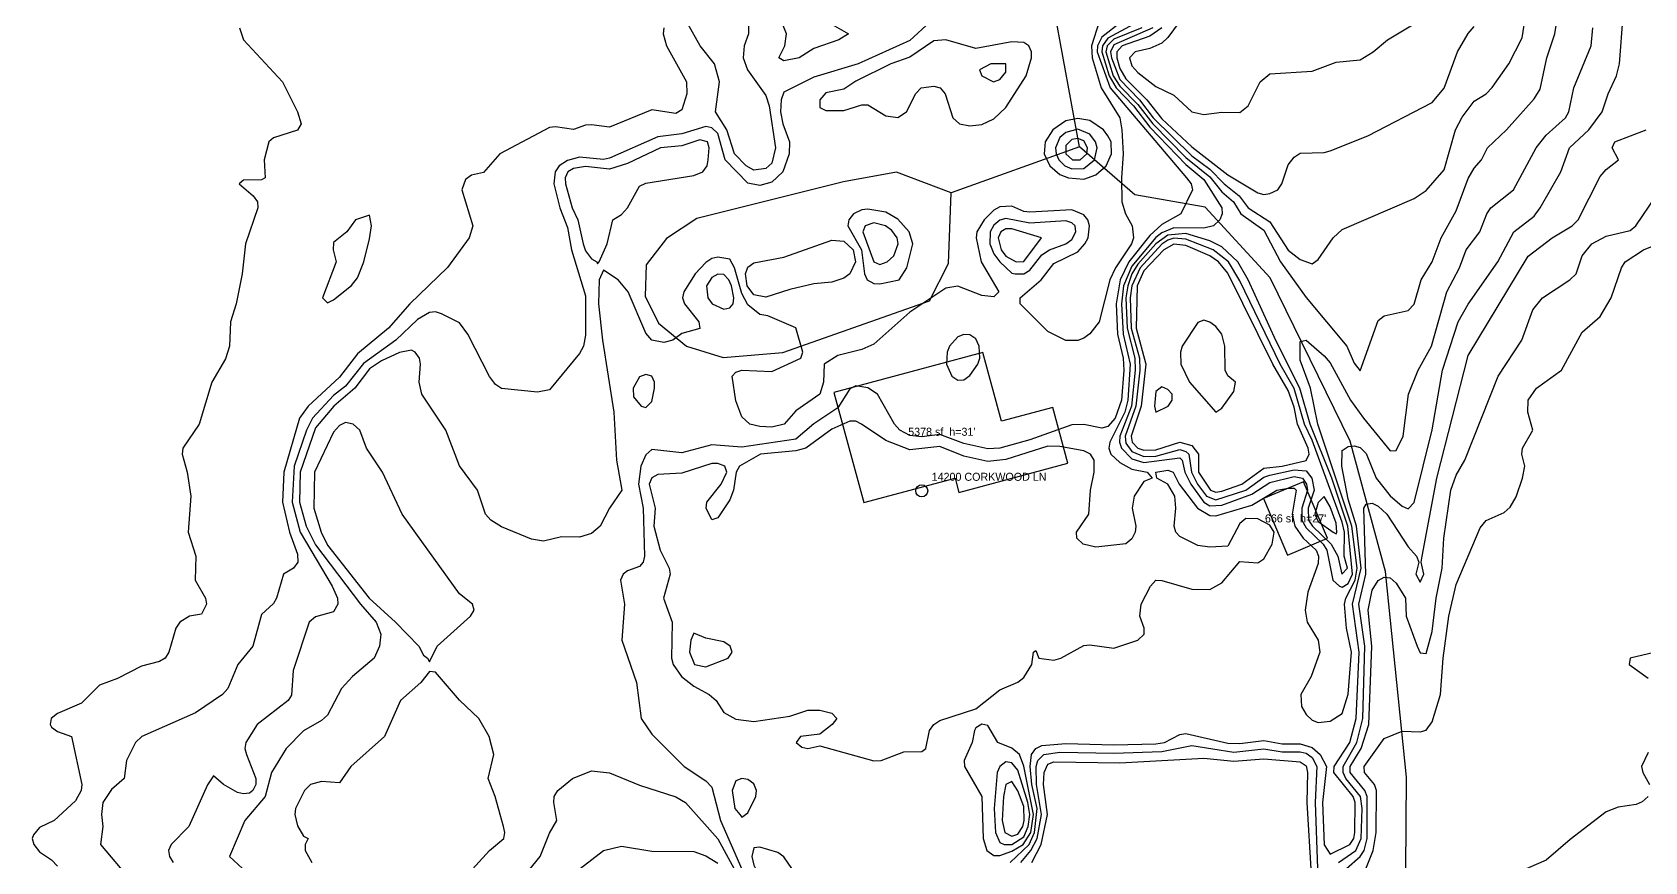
# Model space of a CAD drawing. Extents: x 425119 to 428731, y 1576976 to 1581037.
# Drawn here: x 426422 to 427228, y 1578496 to 1578910 of the extents above; entities that cross this region are included whole.
import ezdxf
from ezdxf.enums import TextEntityAlignment as Align

# ---------------------------------------------------------------- set-up
doc = ezdxf.new("R2010")
doc.units = 21
doc.header["$MEASUREMENT"] = 0
for name, color, linetype in [('A-BLDG-ANNO', 1, 'Continuous'), ('A-BLDG-FTPT', 1, 'Continuous'), ('C-ROAD-CNTR', 7, 'Continuous'), ('C-TOPO-MAJR', 3, 'Continuous'), ('C-TOPO-MINR', 8, 'Continuous'), ('G-ANNO-ADDR', 2, 'Continuous')]:
    doc.layers.add(name, color=color, linetype=linetype)

msp = doc.modelspace()

# ---------------------------------------------------------------- linework, layer by layer
at = {"layer": 'A-BLDG-FTPT'}
for points, elevation in [([(426906.34, 1578715.96), (426897.05, 1578750.2), (426822.6, 1578730.25), (426837.47, 1578675.29), (426883.11, 1578687.52), (426885.06, 1578680.35), (426939.5, 1578694.93), (426931.97, 1578722.83)], 78.51), ([(427037.27, 1578677.33), (427049.25, 1578649.07), (427069.25, 1578657.46), (427057.3, 1578685.71)], 78.67)]:
    msp.add_lwpolyline(points, close=True, dxfattribs=dict(at, elevation=elevation))
at = {"layer": 'C-ROAD-CNTR'}
for points in [[(427108.41, 1578491.89), (427108.78, 1578538.1), (427098.24, 1578640.85), (427080.54, 1578706.01), (427040.62, 1578787.52), (427008.12, 1578822.8), (426972.92, 1578829.01), (426945.23, 1578852.96), (426932.84, 1578920.89), (426927.5, 1578982.7), (426920.15, 1579067.43), (426922.4, 1579154.65), (426912.56, 1579358.23), (426886.98, 1579477.87), (426835.08, 1579491.34), (426784.39, 1579502.77), (426774.26, 1579530.22), (426746.58, 1579652.16), (426755.35, 1579677.49)], [(426945.23, 1578852.96), (426881.24, 1578829.96), (426853.79, 1578840.27), (426827.37, 1578835.52), (426754.14, 1578817.23), (426738.98, 1578807.18), (426728.73, 1578794.11), (426728.26, 1578778.37), (426734.97, 1578764.84), (426748.85, 1578753.49), (426767.29, 1578747.78), (426797.1, 1578750.22), (426870.37, 1578776.03), (426879.91, 1578794.74)], [(426879.91, 1578794.74), (426881.24, 1578829.96)]]:
    msp.add_lwpolyline(points, dxfattribs=at)
at = {"layer": 'C-TOPO-MAJR'}
for points, elevation in [([(426779.98, 1578921.5), (426779.88, 1578909.5), (426777.67, 1578903.5), (426777.18, 1578897.5), (426779.4, 1578891.5), (426788.5, 1578878.61), (426790.18, 1578873.5), (426793.4, 1578852.5), (426791.5, 1578844.76), (426788.5, 1578842.12), (426782.5, 1578841.4), (426778.79, 1578843.5), (426772.87, 1578849.5), (426769.14, 1578861.5), (426763.39, 1578870.5), (426765.32, 1578885.5), (426762.82, 1578894.5), (426755.81, 1578903.5), (426749.5, 1578914.42)], 75), ([(426819.29, 1578915.5), (426829.82, 1578909.5), (426825.1, 1578906.5), (426812.5, 1578902.18), (426805.29, 1578897.5), (426797.5, 1578895.99), (426794.99, 1578897.5), (426798.01, 1578903.5), (426798.96, 1578909.5), (426792.87, 1578924.5)], 75), ([(426976.51, 1578912.5), (426962.5, 1578906.71), (426959.13, 1578903.5), (426958.48, 1578900.5), (426962.18, 1578888.5), (426965.5, 1578883.28), (426974.5, 1578874.16), (426981.89, 1578864.5), (426998.5, 1578847.74), (427010.5, 1578838.02), (427016.5, 1578830.59), (427022.32, 1578825.5), (427026, 1578819.5), (427037.5, 1578811.31), (427045.69, 1578795.5), (427058.5, 1578777.73), (427078.91, 1578753.5), (427082.5, 1578744.91), (427085.5, 1578741.09), (427094.5, 1578766.18), (427097.5, 1578768.62), (427109.5, 1578771.29), (427112.5, 1578774.46), (427116.03, 1578786.5), (427121.59, 1578795.5), (427125.99, 1578807.5), (427133.5, 1578821.1), (427139.5, 1578837.17), (427142.5, 1578842.34), (427146.19, 1578846.5), (427149.13, 1578852.5), (427158.62, 1578861.5), (427172.5, 1578877.02), (427175.5, 1578881.77), (427178.82, 1578897.5), (427182.77, 1578909.5), (427184.5, 1578919.53)], 80), ([(426737.51, 1578912.5), (426737.27, 1578909.5), (426738.95, 1578903.5), (426748.89, 1578885.5), (426749.09, 1578879.5), (426746.5, 1578871.52), (426743.5, 1578869.61), (426731.5, 1578871.45), (426710.5, 1578862.76), (426701.5, 1578863.96), (426698.5, 1578863.88), (426692.5, 1578861.67), (426683.5, 1578862.99), (426680.5, 1578862.61), (426655.66, 1578849.5), (426647.5, 1578840.23), (426641.5, 1578838.8), (426638.5, 1578836.67), (426636.67, 1578831.5), (426642.06, 1578813.5), (426640.34, 1578807.5), (426629.5, 1578792.74), (426610.67, 1578774.5), (426599.98, 1578762.5), (426584.5, 1578749.67), (426575.5, 1578738.02), (426559.82, 1578723.5), (426555.52, 1578717.5), (426547.68, 1578690.5), (426547.08, 1578675.5), (426550.59, 1578660.5), (426554.5, 1578649.56), (426554.72, 1578645.5), (426552.56, 1578642.5), (426547.57, 1578639.5), (426543.94, 1578627.5), (426542.5, 1578624.96), (426536.5, 1578619.35), (426532.11, 1578603.5), (426524.7, 1578594.5), (426519.65, 1578582.5), (426516.97, 1578579.5), (426503.5, 1578570.26), (426476.7, 1578558.5), (426473.58, 1578555.5), (426469.12, 1578546.5), (426467.88, 1578537.5), (426461.5, 1578531.99), (426457.28, 1578525.5), (426456.6, 1578519.5), (426457.18, 1578513.5), (426456, 1578504.5), (426471.25, 1578486.5)], 75), ([(427086.06, 1578486.5), (427092.06, 1578501.5), (427093.51, 1578510.5), (427093.73, 1578531.5), (427092.65, 1578534.5), (427087.72, 1578540.5), (427087.54, 1578543.5), (427097.5, 1578557.43), (427106.5, 1578561.07), (427115.5, 1578560.74), (427118.5, 1578561.65), (427121.5, 1578565.83), (427125.78, 1578579.5), (427127.04, 1578597.5), (427129.84, 1578618.5), (427133.5, 1578634.31), (427145.5, 1578662.62), (427148.5, 1578666.33), (427157.5, 1578670.4), (427160.5, 1578672.94), (427163.5, 1578678.22), (427166.73, 1578687.5), (427167.78, 1578693.5), (427166.31, 1578699.5), (427166.65, 1578702.5), (427171.9, 1578711.5), (427169.28, 1578720.5), (427169.59, 1578726.5), (427173.65, 1578732.5), (427186.24, 1578741.5), (427196.5, 1578760.49), (427205.5, 1578768.24), (427211.05, 1578777.5), (427216.16, 1578792.5), (427217.98, 1578795.5), (427227.08, 1578801.5), (427232.5, 1578803.75)], 75), ([(427232.5, 1578600.41), (427220.42, 1578597.5), (427220.06, 1578594.5), (427229.5, 1578587.52)], 75), ([(427229.5, 1578550.41), (427226.17, 1578543.5), (427226.76, 1578540.5), (427230.13, 1578534.5)], 75), ([(427229.52, 1578528.5), (427226.5, 1578525.8), (427223.5, 1578524.56), (427214.5, 1578523.1), (427208.5, 1578520.82), (427190.5, 1578507.09), (427178.5, 1578496.65), (427162, 1578489.5)], 75)]:
    msp.add_lwpolyline(points, dxfattribs=dict(at, elevation=elevation))
for points, elevation in [([(426566.98, 1578777.5), (426569.5, 1578775.09), (426572.5, 1578776.55), (426581.5, 1578783.77), (426584.5, 1578787.57), (426587.58, 1578795.5), (426590.5, 1578807.04), (426591.55, 1578813.5), (426590.5, 1578818.93), (426583.55, 1578816.5), (426579.08, 1578810.5), (426572.5, 1578805.14), (426572.35, 1578801.5), (426573.87, 1578795.5), (426566.98, 1578777.5)], 75), ([(427075.17, 1578633.5), (427076.5, 1578633.08), (427079.5, 1578634.84), (427081.75, 1578639.5), (427079.35, 1578663.5), (427071.35, 1578687.5), (427060.64, 1578714.5), (427055.49, 1578732.5), (427043.5, 1578755.85), (427029.67, 1578786.5), (427024.43, 1578795.5), (427016.5, 1578802.99), (427010.5, 1578805.97), (426998.5, 1578809.64), (426989.5, 1578808.9), (426983.5, 1578804.5), (426974.5, 1578794.38), (426971.49, 1578789.5), (426969.38, 1578783.5), (426968.5, 1578777.5), (426969.07, 1578762.5), (426972.88, 1578747.5), (426973.08, 1578741.5), (426971.26, 1578723.5), (426965.4, 1578708.5), (426965.26, 1578705.5), (426966.34, 1578702.5), (426971.5, 1578697.18), (426977.5, 1578695.34), (426995.5, 1578697.6), (426996.65, 1578696.5), (426997.88, 1578690.5), (427000.94, 1578684.5), (427007.42, 1578675.5), (427010.5, 1578673.71), (427016.5, 1578674.05), (427031.5, 1578679.47), (427040.5, 1578685.37), (427052.5, 1578688.3), (427056.66, 1578687.5), (427058.78, 1578684.5), (427059.22, 1578681.5), (427056.39, 1578672.5), (427056.48, 1578666.5), (427058.5, 1578662.76), (427067.15, 1578654.5), (427068.93, 1578651.5), (427071.83, 1578636.5), (427075.17, 1578633.5)], 80), ([(426752.83, 1578594.5), (426758.5, 1578593.32), (426769.75, 1578597.5), (426771.72, 1578600.5), (426770.81, 1578603.5), (426767.5, 1578605.79), (426758.5, 1578607.59), (426752.5, 1578610.09), (426751.06, 1578606.5), (426750.44, 1578600.5), (426752.83, 1578594.5)], 80), ([(426907.59, 1578504.5), (426911.5, 1578504.53), (426917.5, 1578508.28), (426919.62, 1578513.5), (426920.51, 1578519.5), (426919.5, 1578525.5), (426914.5, 1578541.57), (426911.5, 1578545.37), (426908.5, 1578545.74), (426905.56, 1578543.5), (426904.08, 1578540.5), (426902.71, 1578522.5), (426903.25, 1578510.5), (426905.5, 1578505.56), (426907.59, 1578504.5)], 80)]:
    msp.add_lwpolyline(points, close=True, dxfattribs=dict(at, elevation=elevation))
at = {"layer": 'C-TOPO-MINR'}
for points, elevation in [([(426981.98, 1578912.5), (426962.5, 1578903.95), (426960.8, 1578900.5), (426961.31, 1578897.5), (426965.5, 1578886.56), (426975.3, 1578876.5), (426982.09, 1578867.5), (427001.5, 1578848.42), (427010.5, 1578841.78), (427017.52, 1578834.5), (427025.1, 1578828.5), (427029.54, 1578822.5), (427040.5, 1578815.56), (427049.5, 1578801.36), (427055.5, 1578796.7), (427061.5, 1578794.61), (427064.5, 1578796.68), (427072.11, 1578807.5), (427076.5, 1578811.76), (427112.5, 1578827.11), (427118.5, 1578831.23), (427127.5, 1578841.56), (427133.15, 1578861.5), (427136.5, 1578867.73), (427142.5, 1578875.72), (427148.5, 1578879.5), (427151.5, 1578882.56), (427159.79, 1578894.5), (427166.5, 1578907.41), (427171.95, 1578942.5)], 81), ([(426910.64, 1578495.5), (426920.22, 1578504.5), (426922.83, 1578510.5), (426924.15, 1578522.5), (426921.43, 1578534.5), (426920.58, 1578543.5), (426921.3, 1578549.5), (426923.5, 1578552.41), (426926.5, 1578553.93), (426938.5, 1578554.95), (426962.5, 1578554.3), (426983.5, 1578554.86), (426987.7, 1578555.5), (426995.5, 1578559.44), (426998.5, 1578560.01), (427019.5, 1578555.11), (427025.5, 1578554.94), (427037.5, 1578556.43), (427046.5, 1578554.87), (427055.5, 1578554.85), (427061.5, 1578552.97), (427065.6, 1578549.5), (427068.77, 1578543.5), (427066.79, 1578525.5), (427067.5, 1578504.4), (427070.5, 1578499.6), (427080.45, 1578504.5), (427082.46, 1578507.5), (427082.85, 1578510.5), (427082.99, 1578525.5), (427082.02, 1578528.5), (427072.41, 1578540.5), (427072.6, 1578543.5), (427080.38, 1578555.5), (427083.63, 1578567.5), (427085.05, 1578600.5), (427081.78, 1578624.5), (427086.07, 1578642.5), (427083.7, 1578663.5), (427079.5, 1578677.04), (427076.4, 1578693.5), (427076.5, 1578701.37), (427079.5, 1578703.33), (427082.5, 1578703.71), (427085.5, 1578702.86), (427088.5, 1578699.78), (427093.52, 1578687.5), (427100.5, 1578678.65), (427106.5, 1578673.54), (427109.5, 1578672.21), (427112.5, 1578675.3), (427121.5, 1578711.6), (427126.76, 1578741.5), (427134.47, 1578765.5), (427139.5, 1578774.37), (427154.42, 1578795.5), (427162.29, 1578810.5), (427172.5, 1578818.44), (427175.52, 1578822.5), (427185.92, 1578840.5), (427190.25, 1578852.5), (427199.82, 1578861.5), (427206.52, 1578870.5), (427209.44, 1578879.5), (427213.68, 1578888.5), (427215.14, 1578894.5), (427216.98, 1578918.5)], 78), ([(426997.5, 1578918.5), (426989.5, 1578907.67), (426986.5, 1578904.79), (426980.5, 1578902.07), (426973.13, 1578900.5), (426970.37, 1578897.5), (426971.5, 1578893.47), (426974.5, 1578890.18), (426983.5, 1578883.11), (426992.5, 1578878.72), (427001.5, 1578870.42), (427007.5, 1578869.16), (427016.5, 1578870.34), (427025.5, 1578870.1), (427029.6, 1578873.5), (427035.57, 1578885.5), (427040.5, 1578889.41), (427061.5, 1578890.82), (427073.5, 1578895.36), (427085.5, 1578896.46), (427092.07, 1578900.5), (427099.26, 1578906.5), (427112.5, 1578914.44)], 83), ([(426525.58, 1578912.5), (426527.5, 1578906.5), (426546.98, 1578885.5), (426554.53, 1578870.5), (426556.27, 1578864.5), (426554.5, 1578861.29), (426542.5, 1578857.5), (426540.11, 1578855.5), (426537.82, 1578846.5), (426538.3, 1578837.5), (426536.5, 1578836.45), (426527.5, 1578836.3), (426525.44, 1578834.5), (426532.37, 1578828.5), (426534.44, 1578825.5), (426534.65, 1578822.5), (426528.53, 1578804.5), (426526.83, 1578789.5), (426523.86, 1578774.5), (426520.97, 1578765.5), (426520.45, 1578753.5), (426518.5, 1578747.15), (426511.78, 1578735.5), (426505.38, 1578714.5), (426497.19, 1578702.5), (426496.87, 1578699.5), (426499.44, 1578690.5), (426501.23, 1578678.5), (426499.82, 1578660.5), (426503.67, 1578648.5), (426503.42, 1578636.5), (426508.61, 1578627.5), (426509.1, 1578624.5), (426506.5, 1578619.52), (426500.5, 1578618.55), (426495.68, 1578615.5), (426493.68, 1578612.5), (426490.22, 1578600.5), (426488.33, 1578597.5), (426485.5, 1578595.91), (426476.5, 1578593.51), (426464.5, 1578587.42), (426455.5, 1578584.04), (426446.5, 1578575.16), (426434.5, 1578570.02), (426431.45, 1578567.5), (426430.84, 1578564.5), (426431.5, 1578563.11), (426434.5, 1578560.93), (426441.54, 1578558.5), (426446.72, 1578534.5), (426446.42, 1578531.5), (426443.5, 1578526.3), (426432.98, 1578516.5), (426425.5, 1578512.97), (426422.5, 1578509.41), (426421.95, 1578507.5), (426422.72, 1578504.5), (426425.5, 1578500.87), (426431.5, 1578496.87), (426434.5, 1578493.69)], 74), ([(426870.67, 1578915.5), (426860.5, 1578906.03), (426834.74, 1578894.5), (426812.5, 1578887.79), (426797.5, 1578880.3), (426796.24, 1578876.5), (426795.84, 1578870.5), (426796.97, 1578864.5), (426800.36, 1578855.5), (426800.17, 1578849.5), (426797.05, 1578840.5), (426791.5, 1578835.39), (426785.5, 1578833.61), (426779.5, 1578834.91), (426768.18, 1578846.5), (426764.5, 1578859.66), (426761.5, 1578862.49), (426758.5, 1578863.15), (426746.5, 1578859.54), (426734.5, 1578858.03), (426710.5, 1578847.26), (426707.5, 1578846.72), (426695.5, 1578847.83), (426689.5, 1578846.12), (426685.31, 1578843.5), (426683.35, 1578840.5), (426682.68, 1578834.5), (426685.68, 1578822.5), (426689.5, 1578812.63), (426691.49, 1578801.5), (426698.5, 1578778.61), (426698.5, 1578759), (426697.51, 1578753.5), (426695.5, 1578749.71), (426680.5, 1578731.68), (426674.5, 1578730.46), (426656.5, 1578732.22), (426653.5, 1578734.33), (426650.5, 1578738.2), (426639.67, 1578759.5), (426635.5, 1578765.07), (426626.5, 1578769.5), (426623.5, 1578770.54), (426620.5, 1578770.32), (426614.5, 1578766.69), (426603.59, 1578756.5), (426587.5, 1578744.79), (426578.5, 1578733.52), (426572.5, 1578728.8), (426561.93, 1578717.5), (426558.96, 1578711.5), (426552.86, 1578693.5), (426551.87, 1578675.5), (426555.91, 1578660.5), (426571.87, 1578633.5), (426574.51, 1578627.5), (426574.65, 1578624.5), (426572.5, 1578620.65), (426563.5, 1578618.18), (426560.26, 1578615.5), (426552.42, 1578591.5), (426551.5, 1578579.07), (426549.84, 1578576.5), (426534.33, 1578564.5), (426528.74, 1578555.5), (426528.18, 1578552.5), (426528.96, 1578549.5), (426533.76, 1578537.5), (426533.75, 1578534.5), (426532.19, 1578531.5), (426530.5, 1578530.17), (426527.5, 1578529.75), (426524.5, 1578530.48), (426517.55, 1578534.5), (426512.5, 1578538.78), (426509.5, 1578534.25), (426500.27, 1578513.5), (426491.41, 1578504.5), (426490.01, 1578501.5), (426490.53, 1578498.5), (426492.39, 1578495.5)], 76), ([(426955.1, 1578915.5), (426951.26, 1578903.5), (426951.69, 1578897.5), (426956.17, 1578882.5), (426965.48, 1578867.5), (426966.5, 1578861.5), (426967.17, 1578849.5), (426966.21, 1578837.5), (426966.51, 1578825.5), (426968.28, 1578819.5), (426971.67, 1578813.5), (426972.26, 1578807.5), (426971.26, 1578804.5), (426963.23, 1578792.5), (426960.39, 1578786.5), (426955.15, 1578765.5), (426950.5, 1578759.66), (426947.5, 1578757.44), (426944.5, 1578756.27), (426938.5, 1578756.18), (426929.5, 1578760.68), (426915.6, 1578774.5), (426915.57, 1578777.5), (426926.13, 1578786.5), (426932.5, 1578794.65), (426944.5, 1578800.6), (426947.91, 1578804.5), (426949.55, 1578807.5), (426950.29, 1578813.5), (426949.54, 1578816.5), (426947.5, 1578818.96), (426941.5, 1578821.6), (426920.5, 1578820.43), (426917.5, 1578820.74), (426911.5, 1578823.28), (426905.5, 1578823.02), (426902.5, 1578821.38), (426897.61, 1578816.5), (426894.04, 1578810.5), (426893.68, 1578807.5), (426896.12, 1578795.5), (426905.05, 1578780.5), (426902.5, 1578778.03), (426896.5, 1578778.71), (426884.5, 1578783.47), (426878.5, 1578782.41), (426860.5, 1578770.37), (426842.5, 1578754.45), (426836.5, 1578751.73), (426824.5, 1578748.7), (426817.62, 1578744.5), (426817.31, 1578735.5), (426815.54, 1578729.5), (426803.5, 1578721.15), (426797.75, 1578714.5), (426791.5, 1578713.05), (426785.5, 1578713.36), (426780.54, 1578714.5), (426776.5, 1578718.05), (426773.5, 1578726.18), (426771.68, 1578738.5), (426773.5, 1578740.46), (426776.5, 1578741.39), (426791.5, 1578740.83), (426806.08, 1578747.5), (426806.96, 1578750.5), (426803.5, 1578762.53), (426789.54, 1578768.5), (426785.5, 1578769.21), (426779.5, 1578773.99), (426776.5, 1578779.7), (426772.87, 1578792.5), (426770.5, 1578796.89), (426764.5, 1578797.96), (426761.5, 1578797.27), (426758.5, 1578795.19), (426753.25, 1578789.5), (426747.64, 1578780.5), (426746.88, 1578777.5), (426747.98, 1578774.5), (426755.05, 1578765.5), (426755.5, 1578762.23), (426746.5, 1578759.76), (426742.02, 1578756.5), (426737.5, 1578755.2), (426731.5, 1578756.47), (426728.5, 1578759.85), (426719.8, 1578780.5), (426714.73, 1578786.5), (426707.5, 1578791.45), (426705.28, 1578786.5), (426704.98, 1578774.5), (426706.91, 1578756.5), (426712.62, 1578720.5), (426713.87, 1578696.5), (426716.6, 1578681.5), (426710.43, 1578672.5), (426705.72, 1578663.5), (426701.5, 1578659.79), (426695.5, 1578658.01), (426686.5, 1578658.13), (426677.5, 1578656.08), (426671.5, 1578657.09), (426656.5, 1578663.21), (426651.13, 1578666.5), (426648.49, 1578669.5), (426644.4, 1578681.5), (426635.5, 1578693.7), (426628.63, 1578711.5), (426616.66, 1578729.5), (426615.3, 1578735.5), (426615.94, 1578744.5), (426615.43, 1578747.5), (426613.31, 1578750.5), (426611.5, 1578751.39), (426605.5, 1578750.33), (426596.5, 1578746.16), (426590.5, 1578742.18), (426583.1, 1578732.5), (426572.65, 1578723.5), (426563.5, 1578712.67), (426555.9, 1578690.5), (426555.59, 1578675.5), (426558.91, 1578663.5), (426563.5, 1578654.16), (426585.97, 1578624.5), (426593.87, 1578615.5), (426596.22, 1578609.5), (426595.54, 1578603.5), (426592.86, 1578597.5), (426582.04, 1578588.5), (426576.49, 1578582.5), (426569.5, 1578569.16), (426566.5, 1578566.48), (426557.5, 1578561.33), (426548.88, 1578552.5), (426541.55, 1578540.5), (426538.43, 1578528.5), (426528.15, 1578516.5), (426520.56, 1578498.5), (426526.95, 1578492.5)], 77), ([(426966.31, 1578915.5), (426956.5, 1578907.79), (426954.34, 1578903.5), (426954.17, 1578900.5), (426960.6, 1578882.5), (426998.85, 1578837.5), (427001.12, 1578834.5), (427001.71, 1578831.5), (426995.94, 1578819.5), (426986.5, 1578814.14), (426980.5, 1578808.74), (426970.01, 1578795.5), (426965.69, 1578786.5), (426963.63, 1578774.5), (426964.35, 1578759.5), (426967.11, 1578747.5), (426967.39, 1578741.5), (426966.28, 1578726.5), (426963.1, 1578717.5), (426959.5, 1578713.29), (426956.5, 1578712.41), (426947.5, 1578714.29), (426941.5, 1578714.07), (426920.5, 1578706.72), (426905.5, 1578702.49), (426899.5, 1578702.11), (426887.5, 1578704.77), (426875.5, 1578709.23), (426866.5, 1578708.2), (426860.5, 1578708.78), (426855.53, 1578711.5), (426852.93, 1578714.5), (426844.29, 1578729.5), (426839.5, 1578732.62), (426833.5, 1578733.53), (426830.5, 1578732.05), (426824.5, 1578722.57), (426812.5, 1578714.61), (426803.5, 1578706.94), (426776.5, 1578703.01), (426761.5, 1578704.21), (426746.5, 1578700.14), (426731.5, 1578701.74), (426728.5, 1578699.1), (426726.16, 1578693.5), (426724.94, 1578684.5), (426727.26, 1578672.5), (426727.98, 1578648.5), (426727.2, 1578645.5), (426725.5, 1578643.43), (426719.5, 1578641.18), (426717.18, 1578639.5), (426715.93, 1578636.5), (426717.86, 1578624.5), (426716.52, 1578606.5), (426723.91, 1578585.5), (426726.28, 1578567.5), (426731.5, 1578559.55), (426747.74, 1578543.5), (426758.5, 1578536.34), (426761.5, 1578533.23), (426765.96, 1578516.5), (426776.5, 1578492.14)], 78), ([(426974.6, 1578915.5), (426959.5, 1578907.27), (426956.76, 1578903.5), (426956.4, 1578900.5), (426960.2, 1578888.5), (426963.55, 1578882.5), (426972.37, 1578873.5), (426980.5, 1578862.76), (426998.5, 1578844.18), (427007.5, 1578836.75), (427016.35, 1578822.5), (427016.62, 1578819.5), (427015.43, 1578816.5), (427012.31, 1578813.5), (427007.5, 1578812.44), (426992.5, 1578812.47), (426986.5, 1578810.02), (426983.5, 1578807.65), (426971.5, 1578793.46), (426967.24, 1578783.5), (426966.33, 1578774.5), (426967.13, 1578759.5), (426970.63, 1578744.5), (426969.5, 1578726.5), (426968.01, 1578720.5), (426960.38, 1578705.5), (426959.97, 1578702.5), (426960.99, 1578699.5), (426965.5, 1578695.28), (426971.5, 1578691.94), (426979.09, 1578690.5), (426981.65, 1578687.5), (426977.5, 1578685.83), (426972.69, 1578678.5), (426971.54, 1578672.5), (426973.47, 1578663.5), (426973.19, 1578660.5), (426971.5, 1578657.11), (426968.5, 1578654.62), (426953.5, 1578652.98), (426947.08, 1578654.5), (426944.02, 1578657.5), (426943.83, 1578660.5), (426949.92, 1578669.5), (426950.76, 1578681.5), (426952.61, 1578690.5), (426952.57, 1578696.5), (426950.87, 1578699.5), (426947.5, 1578701.13), (426935.5, 1578703.37), (426929.5, 1578703.42), (426908.5, 1578696.75), (426899.5, 1578695.78), (426887.5, 1578698.49), (426875.5, 1578703.26), (426860.5, 1578701.65), (426848.5, 1578706.27), (426836.42, 1578714.5), (426833.5, 1578715.9), (426830.5, 1578716.02), (426821.5, 1578711.99), (426808.48, 1578702.5), (426803.5, 1578701.11), (426785.86, 1578699.5), (426775.34, 1578693.5), (426773.7, 1578690.5), (426772.38, 1578681.5), (426770.5, 1578676.74), (426764.5, 1578667.71), (426761.5, 1578666.75), (426758.78, 1578672.5), (426759.13, 1578675.5), (426766.15, 1578684.5), (426769.1, 1578690.5), (426768.13, 1578693.5), (426764.5, 1578694.89), (426761.5, 1578694.83), (426746.5, 1578689.94), (426734.5, 1578689.27), (426731.5, 1578687.62), (426730.29, 1578684.5), (426733.32, 1578672.5), (426732.6, 1578663.5), (426735.69, 1578651.5), (426740.28, 1578642.5), (426740.69, 1578639.5), (426737.48, 1578627.5), (426741.73, 1578615.5), (426741.41, 1578597.5), (426742.23, 1578594.5), (426746.46, 1578588.5), (426752.5, 1578583.58), (426760.28, 1578579.5), (426763.68, 1578576.5), (426767.55, 1578570.5), (426773.5, 1578567.08), (426782.5, 1578565.92), (426800.5, 1578568.59), (426809.5, 1578571.56), (426815.5, 1578571.6), (426821.5, 1578570.19), (426824.06, 1578567.5), (426821.75, 1578564.5), (426815.5, 1578559.62), (426805.94, 1578558.5), (426803.7, 1578555.5), (426806.5, 1578553.17), (426809.5, 1578552.47), (426815.5, 1578553.73), (426842.5, 1578546.32), (426846.11, 1578546.5), (426857.5, 1578550.81), (426866.5, 1578551.03), (426868.48, 1578552.5), (426870.36, 1578561.5), (426872.53, 1578564.5), (426875.5, 1578566.39), (426893.5, 1578572.25), (426905.5, 1578581.8), (426914.5, 1578585.56), (426917.5, 1578587.91), (426921.45, 1578594.5), (426922.24, 1578600.5), (426923.5, 1578601.38), (426925.03, 1578597.5), (426932.5, 1578596.52), (426936, 1578597.5), (426947.5, 1578603.98), (426950.5, 1578604.32), (426962.5, 1578602.62), (426974.5, 1578606.5), (426977.62, 1578609.5), (426977.61, 1578612.5), (426975.43, 1578618.5), (426976.1, 1578624.5), (426980.71, 1578633.5), (426983.41, 1578636.5), (426986.5, 1578636.4), (427001.5, 1578631.98), (427010.5, 1578631.83), (427016.5, 1578635.22), (427025.5, 1578645.85), (427034.5, 1578645.24), (427037.5, 1578647.26), (427041.64, 1578654.5), (427042.51, 1578660.5), (427040.5, 1578663.95), (427034.5, 1578667.14), (427028.5, 1578667.29), (427025.5, 1578664.82), (427019.5, 1578653.48), (427010.5, 1578653.03), (427004.5, 1578653.78), (426995.5, 1578658.36), (426993.41, 1578660.5), (426992.56, 1578663.5), (426993.49, 1578672.5), (426992.94, 1578678.5), (426989.5, 1578684.47), (426983.99, 1578687.5), (426983.43, 1578690.5), (426989.5, 1578691.47), (426992.14, 1578690.5), (426995.06, 1578684.5), (427004.22, 1578672.5), (427010.5, 1578668.92), (427013.5, 1578668.72), (427031.5, 1578674.01), (427043.91, 1578681.5), (427049.5, 1578682.57), (427052.5, 1578682.52), (427053.56, 1578681.5), (427051.64, 1578669.5), (427052.87, 1578663.5), (427057.12, 1578657.5), (427063.51, 1578651.5), (427064.75, 1578648.5), (427064.5, 1578644.95), (427059.45, 1578630.5), (427058.04, 1578621.5), (427059.01, 1578615.5), (427064.62, 1578606.5), (427065.47, 1578600.5), (427061.15, 1578588.5), (427055.93, 1578579.5), (427056.25, 1578573.5), (427058.5, 1578569.37), (427061.5, 1578566.58), (427064.5, 1578565.4), (427070.5, 1578566.06), (427076.5, 1578570), (427079.5, 1578579.59), (427081.16, 1578600.5), (427078.68, 1578612.5), (427077.71, 1578624.5), (427078.38, 1578627.5), (427083.13, 1578636.5), (427084.06, 1578642.5), (427081.37, 1578663.5), (427064.46, 1578714.5), (427060.7, 1578732.5), (427055.5, 1578746.37), (427055.5, 1578755.76), (427058.5, 1578756.34), (427067.5, 1578748.66), (427070.5, 1578745.04), (427080.69, 1578726.5), (427087.27, 1578717.5), (427100.5, 1578701.17), (427103.5, 1578701.32), (427107, 1578708.5), (427109.67, 1578729.5), (427114.5, 1578741.5), (427121.18, 1578753.5), (427128.79, 1578780.5), (427135.28, 1578792.5), (427138.48, 1578801.5), (427145.44, 1578810.5), (427148.89, 1578819.5), (427150.94, 1578822.5), (427162.12, 1578831.5), (427173.44, 1578852.5), (427178.5, 1578858.77), (427188.21, 1578867.5), (427189.9, 1578870.5), (427192.36, 1578882.5), (427201.07, 1578903.5), (427201.87, 1578912.5)], 79), ([(426986.38, 1578912.5), (426980.5, 1578908.23), (426966.66, 1578903.5), (426963.89, 1578900.5), (426964.01, 1578897.5), (426965.5, 1578892.19), (426968.5, 1578886.89), (426978.87, 1578876.5), (426986.5, 1578867.06), (427001.5, 1578852.91), (427019.5, 1578838.98), (427034.5, 1578830.07), (427037.5, 1578829.23), (427040.5, 1578829.6), (427044.34, 1578831.5), (427046.43, 1578834.5), (427049.5, 1578843.92), (427052.5, 1578847.84), (427055.5, 1578849.81), (427067.5, 1578850.19), (427070.5, 1578851.04), (427089.4, 1578858.5), (427121.5, 1578875.09), (427127.5, 1578882.26), (427134.21, 1578900.5), (427139.5, 1578909.68), (427142.5, 1578913.12)], 82), ([(427074.73, 1578495.5), (427083.32, 1578501.5), (427086.03, 1578507.5), (427086.48, 1578522.5), (427085.77, 1578528.5), (427078.35, 1578537.5), (427076.99, 1578540.5), (427077.07, 1578543.5), (427083.89, 1578555.5), (427086.96, 1578567.5), (427087.85, 1578603.5), (427084.92, 1578624.5), (427088.31, 1578639.5), (427087.38, 1578672.5), (427088.5, 1578674.53), (427091.5, 1578674.94), (427094.5, 1578673.58), (427098.95, 1578669.5), (427109.5, 1578653.15), (427113.68, 1578648.5), (427114.95, 1578645.5), (427113.32, 1578639.5), (427115.5, 1578635.55), (427117.44, 1578639.5), (427116.11, 1578645.5), (427116.49, 1578648.5), (427123.86, 1578687.5), (427139.5, 1578748.74), (427169.5, 1578798.42), (427181.5, 1578807.52), (427191.49, 1578813.5), (427194.57, 1578816.5), (427205.5, 1578838.19), (427208.5, 1578841.71), (427214.74, 1578846.5), (427211.43, 1578852.5), (427212.84, 1578855.5), (427228.48, 1578861.5)], 77), ([(427078.66, 1578492.5), (427085.56, 1578498.5), (427087.53, 1578501.5), (427089.05, 1578507.5), (427089, 1578528.5), (427087.85, 1578531.5), (427080.55, 1578540.5), (427080.59, 1578543.5), (427086.13, 1578552.5), (427089.95, 1578564.5), (427091.47, 1578603.5), (427089.52, 1578621.5), (427091.5, 1578631.48), (427094.5, 1578636.33), (427097.5, 1578638.08), (427100.5, 1578637.7), (427103.5, 1578635.09), (427108.17, 1578627.5), (427108.56, 1578618.5), (427114.06, 1578603.5), (427115.5, 1578600.28), (427118.5, 1578599.86), (427121.5, 1578610.82), (427123.54, 1578627.5), (427126.54, 1578642.5), (427127.38, 1578657.5), (427130.92, 1578681.5), (427133.5, 1578688.92), (427137.87, 1578696.5), (427154.5, 1578738.4), (427166.37, 1578756.5), (427171.79, 1578771.5), (427176.67, 1578777.5), (427190.42, 1578786.5), (427193.43, 1578789.5), (427196.48, 1578798.5), (427201.38, 1578804.5), (427208.5, 1578808.41), (427220.5, 1578811.21), (427223.29, 1578813.5), (427233.43, 1578828.5)], 76), ([(426638.5, 1578488.36), (426650.5, 1578501.56), (426657.58, 1578507.5), (426658.15, 1578510.5), (426657.48, 1578513.5), (426653.34, 1578528.5), (426649.73, 1578537.5), (426652.69, 1578549.5), (426650.36, 1578558.5), (426645.2, 1578567.5), (426635.5, 1578576.61), (426623.5, 1578590.58), (426620.5, 1578590.94), (426616.11, 1578585.5), (426605.93, 1578576.5), (426597.97, 1578558.5), (426581.14, 1578543.5), (426575.5, 1578535.34), (426566.5, 1578535.94), (426560.94, 1578534.5), (426558.06, 1578531.5), (426553.5, 1578522.5), (426553.12, 1578519.5), (426554.5, 1578513.81), (426557.5, 1578508.63), (426559.91, 1578507.5), (426558.28, 1578504.5), (426558.3, 1578501.5), (426561.75, 1578495.5)], 78), ([(426916.04, 1578495.5), (426921.02, 1578501.5), (426924.13, 1578507.5), (426926.26, 1578519.5), (426923.73, 1578534.5), (426923.59, 1578543.5), (426924.44, 1578546.5), (426927.48, 1578549.5), (426935.5, 1578550.64), (426962.5, 1578550.06), (426986.5, 1578550.89), (427001.5, 1578553.99), (427022.5, 1578550.71), (427037.5, 1578552.28), (427046.5, 1578550.74), (427055.5, 1578550.78), (427058.5, 1578550.07), (427061.5, 1578548.04), (427063.83, 1578543.5), (427063.06, 1578525.5), (427064.24, 1578492.5)], 77), ([(426921.43, 1578495.5), (426926.13, 1578504.5), (426929.25, 1578519.5), (426927.31, 1578534.5), (426927.59, 1578540.5), (426929.5, 1578544.7), (426932.5, 1578545.87), (426965.5, 1578545.24), (427007.5, 1578547.58), (427022.5, 1578546.06), (427037.5, 1578547.37), (427055.5, 1578545.77), (427058.5, 1578543.78), (427059.18, 1578540.5), (427058.98, 1578525.5), (427061.07, 1578489.5)], 76), ([(426668.5, 1578489.48), (426675.84, 1578498.5), (426680.5, 1578510.16), (426684.06, 1578516.5), (426682.53, 1578525.5), (426682.85, 1578528.5), (426684.6, 1578531.5), (426692.01, 1578537.5), (426701.5, 1578541.3), (426710.5, 1578540.37), (426725.5, 1578534.2), (426743.5, 1578528.38), (426748.36, 1578525.5), (426764.5, 1578507.27), (426775.89, 1578486.5)], 77), ([(426695.78, 1578492.5), (426707.5, 1578501.51), (426716.5, 1578503.64), (426731.5, 1578501.15), (426752.5, 1578501.03), (426758.5, 1578498.8), (426764.5, 1578495.14)], 76)]:
    msp.add_lwpolyline(points, dxfattribs=dict(at, elevation=elevation))
for points, elevation in [([(426885.3, 1578864.5), (426890.5, 1578863.47), (426896.5, 1578864.07), (426902.5, 1578867), (426908.5, 1578872.72), (426918.6, 1578888.5), (426921.26, 1578897.5), (426921.28, 1578900.5), (426919.93, 1578903.5), (426917.5, 1578905.07), (426911.5, 1578905.42), (426893.5, 1578902.06), (426878.5, 1578906.42), (426872.5, 1578905.87), (426860.5, 1578897.7), (426851.02, 1578894.5), (426833.5, 1578885.75), (426827.5, 1578881.83), (426818.5, 1578879.99), (426815.46, 1578876.5), (426815.5, 1578872.6), (426818.5, 1578871.19), (426827.5, 1578871.22), (426836.5, 1578873.98), (426839.5, 1578874.04), (426848.5, 1578868.45), (426854.5, 1578867.62), (426858.9, 1578870.5), (426863.5, 1578879.7), (426866.1, 1578882.5), (426872.5, 1578883.24), (426875.62, 1578882.5), (426878.11, 1578879.5), (426881.96, 1578867.5), (426885.3, 1578864.5)], 77), ([(426902.29, 1578885.5), (426905.5, 1578886.61), (426908.5, 1578890.24), (426908.46, 1578894.5), (426901.07, 1578894.5), (426895.4, 1578891.5), (426896.5, 1578888.4), (426902.29, 1578885.5)], 78), ([(426939.77, 1578837.5), (426947.5, 1578836.84), (426953.5, 1578839.06), (426958.57, 1578843.5), (426961.36, 1578849.5), (426961.18, 1578855.5), (426959.4, 1578858.5), (426957.32, 1578861.5), (426950.5, 1578866.12), (426944.5, 1578867.17), (426938.5, 1578865.98), (426932, 1578861.5), (426928.14, 1578855.5), (426927.72, 1578849.5), (426930.46, 1578843.5), (426935.5, 1578839.12), (426939.77, 1578837.5)], 77), ([(426937.99, 1578843.5), (426941.5, 1578841.95), (426947.5, 1578842.25), (426952.73, 1578846.5), (426954.16, 1578852.5), (426953.37, 1578855.5), (426950.5, 1578859.38), (426944.5, 1578861.85), (426938.5, 1578860.23), (426935.5, 1578857.68), (426933.26, 1578852.5), (426933.56, 1578849.5), (426934.93, 1578846.5), (426937.99, 1578843.5)], 78), ([(426704.04, 1578795.5), (426704.5, 1578794.57), (426705.28, 1578795.5), (426709.33, 1578804.5), (426712.13, 1578816.5), (426716.5, 1578819.12), (426719.49, 1578822.5), (426725.5, 1578833.35), (426728.5, 1578834.86), (426752.5, 1578838.67), (426757.08, 1578840.5), (426759.28, 1578843.5), (426759.78, 1578846.5), (426760.23, 1578852.5), (426759.42, 1578855.5), (426755.5, 1578856.57), (426746.5, 1578853.54), (426735.89, 1578852.5), (426719.5, 1578844.64), (426710.5, 1578841.83), (426698.5, 1578843.12), (426692.5, 1578842.11), (426689.58, 1578840.5), (426688.25, 1578837.5), (426688.4, 1578834.5), (426691.71, 1578822.5), (426694.54, 1578816.5), (426697.22, 1578804.5), (426698.5, 1578801.03), (426701.5, 1578797.05), (426704.04, 1578795.5)], 77), ([(426941.73, 1578846.5), (426945.61, 1578846.5), (426948.96, 1578849.5), (426949.34, 1578852.5), (426947.5, 1578855.91), (426944.5, 1578857.1), (426941.5, 1578856.62), (426938.5, 1578853.59), (426938.43, 1578849.5), (426941.73, 1578846.5)], 79), ([(426839.13, 1578786.5), (426842.5, 1578784.68), (426845.5, 1578784.56), (426855.11, 1578786.5), (426859.09, 1578792.5), (426861.93, 1578804.5), (426860.21, 1578810.5), (426854.5, 1578816.94), (426848.5, 1578820.28), (426839.5, 1578821.88), (426836.5, 1578821.56), (426832.42, 1578819.5), (426830.03, 1578816.5), (426829.59, 1578813.5), (426836.31, 1578801.5), (426837.78, 1578789.5), (426839.13, 1578786.5)], 77), ([(426842.59, 1578795.5), (426845.5, 1578794.25), (426849.11, 1578795.5), (426852.52, 1578798.5), (426854.76, 1578804.5), (426854.12, 1578807.5), (426851.5, 1578811.28), (426848.43, 1578813.5), (426842.5, 1578815.06), (426838.12, 1578813.5), (426837.01, 1578810.5), (426842.59, 1578795.5)], 78), ([(426913.07, 1578789.5), (426917.5, 1578789.63), (426920.5, 1578791.41), (426926.5, 1578799.02), (426930.35, 1578801.5), (426938.5, 1578804.49), (426941.5, 1578806.77), (426943.53, 1578810.5), (426943.14, 1578813.5), (426941.5, 1578815.09), (426938.5, 1578815.95), (426920.5, 1578814.79), (426908.5, 1578817.26), (426905.5, 1578816.36), (426902.5, 1578813.85), (426900.63, 1578810.5), (426900.55, 1578804.5), (426902.5, 1578799.55), (426905.41, 1578795.5), (426911.5, 1578789.95), (426913.07, 1578789.5)], 78), ([(426782.5, 1578779.09), (426779.26, 1578783.5), (426778.37, 1578789.5), (426779.5, 1578792.91), (426782.5, 1578795.13), (426797.5, 1578797.9), (426821.5, 1578806.39), (426827.5, 1578805.83), (426832.27, 1578801.5), (426833.43, 1578795.5), (426830.5, 1578789.62), (426827.5, 1578787.33), (426821.5, 1578785.47), (426812.5, 1578784.57), (426800.5, 1578781.81), (426788.5, 1578777.95), (426782.5, 1578779.09)], 76), ([(426913.64, 1578795.5), (426917.5, 1578795.68), (426926.39, 1578807.5), (426911.5, 1578812.08), (426908.5, 1578811.99), (426906.04, 1578810.5), (426904.73, 1578807.5), (426906.09, 1578801.5), (426908.5, 1578798.44), (426913.64, 1578795.5)], 79), ([(427076.46, 1578639.5), (427079.2, 1578642.5), (427077.61, 1578648.5), (427077.74, 1578660.5), (427076.5, 1578665.55), (427061.5, 1578706.41), (427057.67, 1578714.5), (427052.5, 1578732.22), (427045.55, 1578744.5), (427025.5, 1578786.06), (427019.72, 1578795.5), (427012.02, 1578801.5), (426998.5, 1578806.95), (426992.5, 1578807.33), (426989.5, 1578806.3), (426986.5, 1578804.41), (426975.56, 1578792.5), (426971.42, 1578783.5), (426970.64, 1578777.5), (426971.09, 1578762.5), (426975.33, 1578747.5), (426975.5, 1578741.5), (426973.44, 1578723.5), (426968.05, 1578708.5), (426968.5, 1578705.02), (426971.5, 1578700.83), (426977.5, 1578698.3), (426983.5, 1578698.46), (426995.5, 1578701.8), (426998.5, 1578700.87), (427000.02, 1578699.5), (427001.2, 1578690.5), (427004.29, 1578684.5), (427008.81, 1578678.5), (427013.5, 1578676.68), (427028.5, 1578681.51), (427037.5, 1578687.97), (427040.5, 1578688.99), (427052.5, 1578691.6), (427058.5, 1578691.23), (427061.43, 1578687.5), (427062.59, 1578681.5), (427059.55, 1578672.5), (427059.78, 1578666.5), (427061.75, 1578663.5), (427071.13, 1578654.5), (427074.45, 1578648.5), (427076.46, 1578639.5)], 81), ([(427010.74, 1578681.5), (427013.5, 1578680.57), (427016.5, 1578681.08), (427026.39, 1578684.5), (427037.5, 1578692.55), (427046.5, 1578693.43), (427058.5, 1578696.29), (427060.06, 1578699.5), (427059.64, 1578702.5), (427054.29, 1578714.5), (427052.5, 1578723.02), (427049.5, 1578731.34), (427041.92, 1578744.5), (427019.5, 1578789.85), (427014.76, 1578795.5), (427010.5, 1578798.57), (426998.5, 1578803.75), (426992.5, 1578804.42), (426987.49, 1578801.5), (426977.5, 1578790.99), (426974.15, 1578783.5), (426973.7, 1578762.5), (426978.53, 1578744.5), (426976.09, 1578723.5), (426971.04, 1578708.5), (426971.59, 1578705.5), (426974.5, 1578702.4), (426977.5, 1578701.46), (426983.5, 1578701.64), (426995.5, 1578705.45), (427001.5, 1578703.84), (427004.79, 1578699.5), (427004.84, 1578690.5), (427010.74, 1578681.5)], 82), ([(426761.75, 1578774.5), (426767.5, 1578771.96), (426770.5, 1578772.52), (426772.2, 1578774.5), (426772.59, 1578777.5), (426771.32, 1578783.5), (426770.09, 1578786.5), (426767.5, 1578789.17), (426764.5, 1578789.39), (426761.5, 1578787.73), (426758.92, 1578783.5), (426759.53, 1578777.5), (426761.75, 1578774.5)], 78), ([(427013.49, 1578720.5), (427016.5, 1578722.51), (427022.5, 1578730.73), (427023.19, 1578735.5), (427019.5, 1578738.61), (427018.16, 1578741.5), (427017.95, 1578753.5), (427016.5, 1578759.5), (427013.5, 1578763.22), (427010.5, 1578765.47), (427007.5, 1578766.37), (427004.5, 1578765.19), (426996.6, 1578753.5), (426995.71, 1578750.5), (426995.91, 1578744.5), (427000.23, 1578735.5), (427013.49, 1578720.5)], 83), ([(426881.45, 1578738.5), (426884.5, 1578736.43), (426887.5, 1578736.6), (426890.5, 1578738.8), (426894.44, 1578744.5), (426895.44, 1578747.5), (426895.13, 1578753.5), (426893.5, 1578757.05), (426890.5, 1578759.16), (426887.5, 1578759.3), (426884.5, 1578758.13), (426880.39, 1578753.5), (426879.25, 1578750.5), (426878.81, 1578744.5), (426881.45, 1578738.5)], 78), ([(426726.31, 1578723.5), (426728.5, 1578722.78), (426731.5, 1578725.82), (426732.86, 1578732.5), (426732.95, 1578735.5), (426731.59, 1578738.5), (426728.5, 1578739.31), (426725.5, 1578738.1), (426722.33, 1578732.5), (426722.5, 1578728.04), (426726.31, 1578723.5)], 78), ([(426982.73, 1578723.5), (426983.5, 1578720.51), (426989.68, 1578723.5), (426991.59, 1578726.5), (426991.61, 1578729.5), (426989.5, 1578731.86), (426986.5, 1578733.11), (426983.5, 1578730.86), (426982.73, 1578723.5)], 83), ([(426619.47, 1578597.5), (426620.5, 1578595.78), (426624.23, 1578603.5), (426640.89, 1578618.5), (426642.75, 1578621.5), (426641.98, 1578624.5), (426635.5, 1578629.77), (426606.89, 1578669.5), (426597.01, 1578690.5), (426588.91, 1578702.5), (426585.64, 1578711.5), (426582.37, 1578714.5), (426578.5, 1578715.35), (426575.5, 1578713.85), (426572.5, 1578710.55), (426563.07, 1578690.5), (426562.61, 1578672.5), (426566.29, 1578660.5), (426569.5, 1578654.06), (426590.29, 1578627.5), (426603.53, 1578615.5), (426615.16, 1578603.5), (426617.5, 1578599.16), (426619.47, 1578597.5)], 78), ([(427072.11, 1578660.5), (427073.5, 1578659.76), (427073.82, 1578660.5), (427073.5, 1578664.97), (427070.5, 1578673.25), (427067.5, 1578678.39), (427064.5, 1578675.29), (427062.86, 1578669.5), (427064.5, 1578665.8), (427072.11, 1578660.5)], 82), ([(426898.97, 1578501.5), (426902.5, 1578498.95), (426905.5, 1578498.96), (426911.5, 1578501.12), (426917.2, 1578504.5), (426920.93, 1578510.5), (426922.37, 1578519.5), (426917.5, 1578543.67), (426915.3, 1578549.5), (426911.5, 1578552.68), (426904.54, 1578555.5), (426899.5, 1578563.9), (426896.5, 1578564.59), (426893.5, 1578562.85), (426892.84, 1578561.5), (426891.58, 1578555.5), (426887.67, 1578546.5), (426887.76, 1578543.5), (426896.44, 1578528.5), (426897.23, 1578507.5), (426898.97, 1578501.5)], 79), ([(426775.54, 1578519.5), (426776.5, 1578518.13), (426779.5, 1578520.25), (426783.54, 1578528.5), (426783.89, 1578531.5), (426782.5, 1578534.82), (426779.5, 1578536.98), (426776.5, 1578537.5), (426773.5, 1578536.25), (426771.79, 1578531.5), (426773.08, 1578522.5), (426775.54, 1578519.5)], 79), ([(426907.95, 1578510.5), (426911.5, 1578508.65), (426914.5, 1578509.71), (426916.97, 1578513.5), (426917.73, 1578516.5), (426917.5, 1578523.43), (426914.5, 1578531.35), (426911.5, 1578535.96), (426908.5, 1578534.55), (426907.29, 1578528.5), (426906.72, 1578516.5), (426907.95, 1578510.5)], 81), ([(426788.35, 1578489.5), (426797.5, 1578488.4), (426800.72, 1578489.5), (426801.56, 1578492.5), (426797.5, 1578498.29), (426794.5, 1578500.46), (426785.5, 1578503.1), (426782.5, 1578502.83), (426781.63, 1578498.5), (426782.5, 1578494.12), (426783.38, 1578492.5), (426788.35, 1578489.5)], 79)]:
    msp.add_lwpolyline(points, close=True, dxfattribs=dict(at, elevation=elevation))
at = {"layer": 'G-ANNO-ADDR'}
msp.add_circle((426866.43, 1578681.18), 3, dxfattribs=at)

# ---------------------------------------------------------------- texts
at = {"layer": 'A-BLDG-ANNO'}
for s, p in [("5378 sf  h=31'", (426876.49, 1578710.67)), ("666 sf  h=27'", (427053.27, 1578667.4))]:
    msp.add_text(s, height=4, dxfattribs=at).set_placement(p, align=Align.MIDDLE_CENTER)
at = {"layer": 'G-ANNO-ADDR'}
msp.add_text('14200 CORKWOOD LN', height=4, dxfattribs=at).set_placement((426871.43, 1578686.18))

doc.saveas('drawing.dxf')
